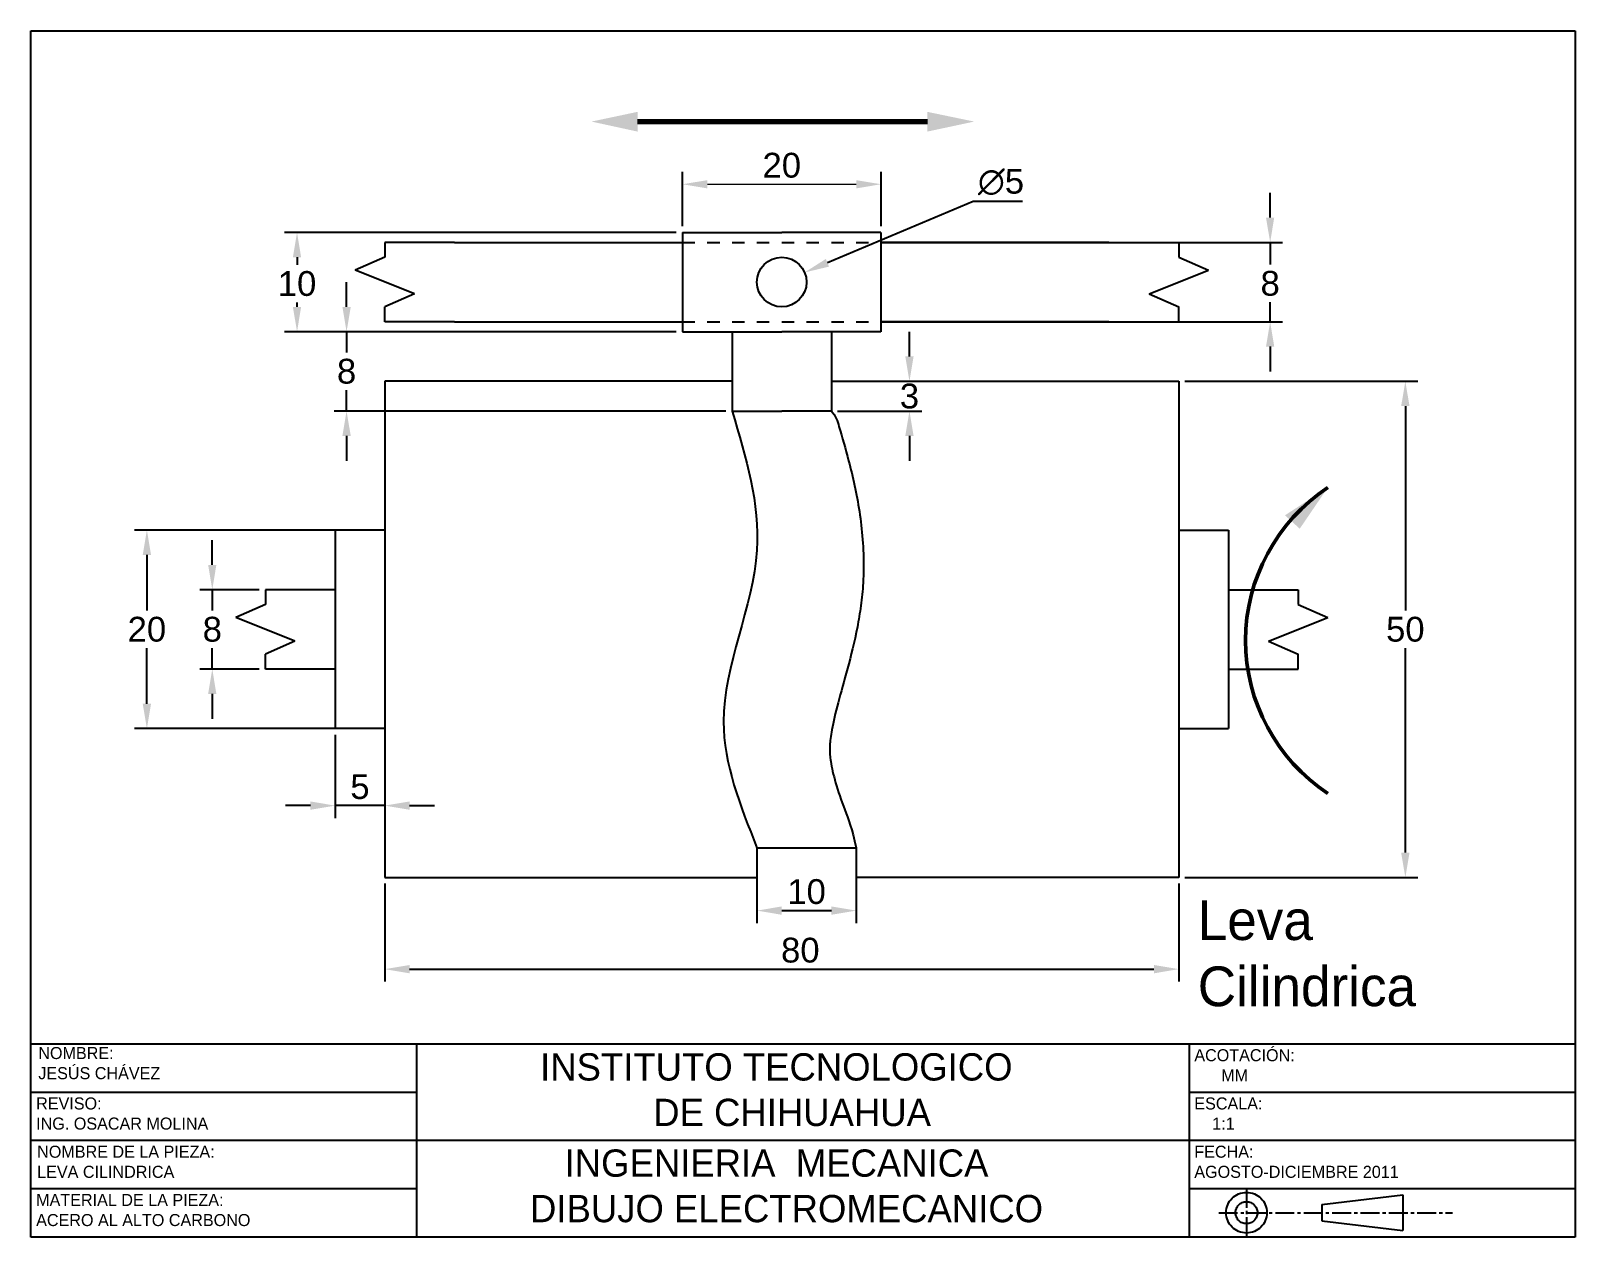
# Model space of a CAD drawing. Header units: millimetres. Extents: x 2096 to 2251, y 1110 to 1231.
import ezdxf

# ---------------------------------------------------------------- set-up
doc = ezdxf.new("R2010")
doc.units = ezdxf.units.MM
doc.linetypes.add('CENTER2', pattern=[28.575, 19.05, -3.175, 3.175, -3.175])
doc.linetypes.add('JIS_02_1.2', pattern=[2.5, 1.25, -1.25])
doc.styles.add('Annotative', font='arial.ttf')
doc.styles.get("Standard").update_dxf_attribs({"font": 'arial.ttf'})
doc.dimstyles.new('ISO-25', dxfattribs={"dimtxt": 2.5, "dimasz": 2.5, "dimexe": 1.25, "dimexo": 0.625, "dimtad": 1, "dimtih": 1, "dimtoh": 1, "dimtxsty": 'Standard', "dimcen": 0, "dimadec": 0, "dimazin": 0, "dimtfac": 1, "dimtmove": 0, "dimatfit": 3, "dimfxl": 1, "dimlwd": 90, "dimarcsym": 0})

# ---------------------------------------------------------------- blocks, each defined once
blk = doc.blocks.new('*D1')
at = {"color": 0, "lineweight": -2, "transparency": 16777216}
for p, q in [((2131.31, 1145.38), (2131.31, 1135.51)), ((2211.31, 1145.38), (2211.31, 1135.51))]:
    blk.add_line(p, q, dxfattribs=at)
at = {"color": 0, "transparency": 16777216}
blk.add_line((2133.81, 1136.76), (2208.81, 1136.76), dxfattribs=at)
for points in [[(2133.81, 1137.18), (2133.81, 1136.34), (2131.31, 1136.76)], [(2208.81, 1137.18), (2208.81, 1136.34), (2211.31, 1136.76)]]:
    blk.add_solid(points, dxfattribs=at)
at = {"layer": 'Defpoints', "color": 0, "transparency": 16777216}
for p in [(2131.31, 1146), (2211.31, 1146), (2211.31, 1136.76)]:
    blk.add_point(p, dxfattribs=at)
at = {"color": 0, "transparency": 16777216, "insert": (2173.18, 1138.66), "char_height": 2.5, "attachment_point": 5}
blk.add_mtext('80', dxfattribs=at)
blk = doc.blocks.new('*D2')
at = {"color": 0, "lineweight": -2, "transparency": 16777216}
for p, q in [((2161.31, 1211.63), (2161.31, 1217.11)), ((2181.31, 1211.63), (2181.31, 1217.11))]:
    blk.add_line(p, q, dxfattribs=at)
at = {"color": 0, "lineweight": 15, "transparency": 16777216}
blk.add_line((2163.81, 1215.86), (2178.81, 1215.86), dxfattribs=at)
at = {"color": 0, "transparency": 16777216}
for points in [[(2163.81, 1216.27), (2163.81, 1215.44), (2161.31, 1215.86)], [(2178.81, 1216.27), (2178.81, 1215.44), (2181.31, 1215.86)]]:
    blk.add_solid(points, dxfattribs=at)
at = {"layer": 'Defpoints', "color": 0, "transparency": 16777216}
for p in [(2181.31, 1215.86), (2161.31, 1211), (2181.31, 1211)]:
    blk.add_point(p, dxfattribs=at)
at = {"color": 0, "transparency": 16777216, "insert": (2171.31, 1217.76), "char_height": 2.5, "attachment_point": 5}
blk.add_mtext('20', dxfattribs=at)
blk = doc.blocks.new('*D3')
at = {"color": 0, "lineweight": -2, "transparency": 16777216}
for p, q in [((2160.68, 1211), (2121.22, 1211)), ((2160.68, 1201), (2121.22, 1201))]:
    blk.add_line(p, q, dxfattribs=at)
at = {"color": 0, "transparency": 16777216}
for p, q in [((2122.47, 1208.5), (2122.47, 1207.74)), ((2122.47, 1203.5), (2122.47, 1203.94))]:
    blk.add_line(p, q, dxfattribs=at)
for points in [[(2122.05, 1208.5), (2122.88, 1208.5), (2122.47, 1211)], [(2122.05, 1203.5), (2122.88, 1203.5), (2122.47, 1201)]]:
    blk.add_solid(points, dxfattribs=at)
at = {"layer": 'Defpoints', "color": 0, "transparency": 16777216}
for p in [(2161.31, 1211), (2122.47, 1201), (2161.31, 1201)]:
    blk.add_point(p, dxfattribs=at)
at = {"color": 0, "transparency": 16777216, "insert": (2122.47, 1205.84), "char_height": 2.5, "attachment_point": 5}
blk.add_mtext('10', dxfattribs=at)
blk = doc.blocks.new('*D4')
at = {"color": 0, "transparency": 16777216}
for p, q in [((2127.46, 1203.5), (2127.46, 1206)), ((2127.46, 1201), (2127.46, 1198.9)), ((2127.46, 1193), (2127.46, 1195.1)), ((2127.46, 1190.5), (2127.46, 1188))]:
    blk.add_line(p, q, dxfattribs=at)
at = {"color": 0, "lineweight": -2, "transparency": 16777216}
for p, q in [((2160.68, 1201), (2126.21, 1201)), ((2165.68, 1193), (2126.21, 1193))]:
    blk.add_line(p, q, dxfattribs=at)
at = {"color": 0, "transparency": 16777216}
for points in [[(2127.04, 1203.5), (2127.88, 1203.5), (2127.46, 1201)], [(2127.04, 1190.5), (2127.88, 1190.5), (2127.46, 1193)]]:
    blk.add_solid(points, dxfattribs=at)
at = {"layer": 'Defpoints', "color": 0, "transparency": 16777216}
for p in [(2161.31, 1201), (2127.46, 1193), (2166.31, 1193)]:
    blk.add_point(p, dxfattribs=at)
at = {"color": 0, "transparency": 16777216, "insert": (2127.46, 1197), "char_height": 2.5, "attachment_point": 5}
blk.add_mtext('8', dxfattribs=at)
blk = doc.blocks.new('*D5')
at = {"color": 0, "lineweight": -2, "transparency": 16777216}
for p, q in [((2130.68, 1181), (2106.09, 1181)), ((2130.68, 1161), (2106.09, 1161))]:
    blk.add_line(p, q, dxfattribs=at)
at = {"color": 0, "transparency": 16777216}
for p, q in [((2107.34, 1178.5), (2107.34, 1172.9)), ((2107.34, 1163.5), (2107.34, 1169.1))]:
    blk.add_line(p, q, dxfattribs=at)
for points in [[(2106.92, 1178.5), (2107.76, 1178.5), (2107.34, 1181)], [(2106.92, 1163.5), (2107.76, 1163.5), (2107.34, 1161)]]:
    blk.add_solid(points, dxfattribs=at)
at = {"layer": 'Defpoints', "color": 0, "transparency": 16777216}
for p in [(2131.31, 1181), (2107.34, 1161), (2131.31, 1161)]:
    blk.add_point(p, dxfattribs=at)
at = {"color": 0, "transparency": 16777216, "insert": (2107.34, 1171), "char_height": 2.5, "attachment_point": 5}
blk.add_mtext('20', dxfattribs=at)
blk = doc.blocks.new('*D6')
at = {"color": 0, "transparency": 16777216}
for p, q in [((2113.93, 1177.5), (2113.93, 1180)), ((2113.93, 1175), (2113.93, 1172.9)), ((2113.93, 1167), (2113.93, 1169.1)), ((2113.93, 1164.5), (2113.93, 1162))]:
    blk.add_line(p, q, dxfattribs=at)
at = {"color": 0, "lineweight": -2, "transparency": 16777216}
for p, q in [((2118.65, 1175), (2112.68, 1175)), ((2118.65, 1167), (2112.68, 1167))]:
    blk.add_line(p, q, dxfattribs=at)
at = {"color": 0, "transparency": 16777216}
for points in [[(2113.51, 1177.5), (2114.34, 1177.5), (2113.93, 1175)], [(2113.51, 1164.5), (2114.34, 1164.5), (2113.93, 1167)]]:
    blk.add_solid(points, dxfattribs=at)
at = {"layer": 'Defpoints', "color": 0, "transparency": 16777216}
for p in [(2119.27, 1175), (2113.93, 1167), (2119.27, 1167)]:
    blk.add_point(p, dxfattribs=at)
at = {"color": 0, "transparency": 16777216, "insert": (2113.93, 1171), "char_height": 2.5, "attachment_point": 5}
blk.add_mtext('8', dxfattribs=at)
blk = doc.blocks.new('*D7')
at = {"color": 0, "lineweight": -2, "transparency": 16777216}
for p, q in [((2126.31, 1160.38), (2126.31, 1151.99)), ((2131.31, 1160.38), (2131.31, 1151.99))]:
    blk.add_line(p, q, dxfattribs=at)
at = {"color": 0, "transparency": 16777216}
for p, q in [((2123.81, 1153.24), (2121.31, 1153.24)), ((2131.31, 1153.24), (2126.31, 1153.24)), ((2133.81, 1153.24), (2136.31, 1153.24))]:
    blk.add_line(p, q, dxfattribs=at)
for points in [[(2123.81, 1153.66), (2123.81, 1152.82), (2126.31, 1153.24)], [(2133.81, 1153.66), (2133.81, 1152.82), (2131.31, 1153.24)]]:
    blk.add_solid(points, dxfattribs=at)
at = {"layer": 'Defpoints', "color": 0, "transparency": 16777216}
for p in [(2126.31, 1161), (2131.31, 1161), (2126.31, 1153.24)]:
    blk.add_point(p, dxfattribs=at)
at = {"color": 0, "transparency": 16777216, "insert": (2128.81, 1155.14), "char_height": 2.5, "attachment_point": 5}
blk.add_mtext('5', dxfattribs=at)
blk = doc.blocks.new('*D8')
at = {"color": 0, "lineweight": -2, "transparency": 16777216}
for p, q in [((2168.81, 1148.38), (2168.81, 1141.41)), ((2178.81, 1148.38), (2178.81, 1141.41))]:
    blk.add_line(p, q, dxfattribs=at)
at = {"color": 0, "transparency": 16777216}
blk.add_line((2171.31, 1142.66), (2176.31, 1142.66), dxfattribs=at)
for points in [[(2171.31, 1143.08), (2171.31, 1142.24), (2168.81, 1142.66)], [(2176.31, 1143.08), (2176.31, 1142.24), (2178.81, 1142.66)]]:
    blk.add_solid(points, dxfattribs=at)
at = {"layer": 'Defpoints', "color": 0, "transparency": 16777216}
for p in [(2168.81, 1149), (2178.81, 1149), (2178.81, 1142.66)]:
    blk.add_point(p, dxfattribs=at)
at = {"color": 0, "transparency": 16777216, "insert": (2173.81, 1144.56), "char_height": 2.5, "attachment_point": 5}
blk.add_mtext('10', dxfattribs=at)
blk = doc.blocks.new('*D9')
at = {"color": 0, "lineweight": -2, "transparency": 16777216}
for p, q in [((2211.93, 1196), (2235.39, 1196)), ((2211.93, 1146), (2235.39, 1146))]:
    blk.add_line(p, q, dxfattribs=at)
at = {"color": 0, "transparency": 16777216}
for p, q in [((2234.14, 1193.5), (2234.14, 1172.9)), ((2234.14, 1148.5), (2234.14, 1169.1))]:
    blk.add_line(p, q, dxfattribs=at)
for points in [[(2233.72, 1193.5), (2234.56, 1193.5), (2234.14, 1196)], [(2233.72, 1148.5), (2234.56, 1148.5), (2234.14, 1146)]]:
    blk.add_solid(points, dxfattribs=at)
at = {"layer": 'Defpoints', "color": 0, "transparency": 16777216}
for p in [(2211.31, 1196), (2211.31, 1146), (2234.14, 1146)]:
    blk.add_point(p, dxfattribs=at)
at = {"color": 0, "transparency": 16777216, "insert": (2234.14, 1171), "char_height": 2.5, "attachment_point": 5}
blk.add_mtext('50', dxfattribs=at)
blk = doc.blocks.new('*D10')
at = {"color": 0, "transparency": 16777216}
for p, q in [((2220.52, 1212.5), (2220.52, 1215)), ((2220.52, 1210), (2220.52, 1207.76)), ((2220.52, 1202), (2220.52, 1203.96)), ((2220.52, 1199.5), (2220.52, 1197))]:
    blk.add_line(p, q, dxfattribs=at)
at = {"color": 0, "lineweight": -2, "transparency": 16777216}
for p, q in [((2181.93, 1210), (2221.77, 1210)), ((2181.93, 1202), (2221.77, 1202))]:
    blk.add_line(p, q, dxfattribs=at)
at = {"color": 0, "transparency": 16777216}
for points in [[(2220.1, 1212.5), (2220.93, 1212.5), (2220.52, 1210)], [(2220.1, 1199.5), (2220.93, 1199.5), (2220.52, 1202)]]:
    blk.add_solid(points, dxfattribs=at)
at = {"layer": 'Defpoints', "color": 0, "transparency": 16777216}
for p in [(2181.31, 1210), (2220.52, 1210), (2181.31, 1202)]:
    blk.add_point(p, dxfattribs=at)
at = {"color": 0, "transparency": 16777216, "insert": (2220.52, 1205.86), "char_height": 2.5, "attachment_point": 5}
blk.add_mtext('8', dxfattribs=at)
blk = doc.blocks.new('*D11')
at = {"color": 0, "transparency": 16777216}
for p, q in [((2190.58, 1214.11), (2175.91, 1207.94)), ((2195.58, 1214.11), (2190.58, 1214.11))]:
    blk.add_line(p, q, dxfattribs=at)
blk.add_solid([(2175.75, 1208.33), (2176.08, 1207.56), (2173.61, 1206.97)], dxfattribs=at)
at = {"layer": 'Defpoints', "color": 0, "transparency": 16777216}
for p in [(2173.61, 1206.97), (2169, 1205.03)]:
    blk.add_point(p, dxfattribs=at)
at = {"color": 0, "transparency": 16777216, "insert": (2193.4, 1216.08), "char_height": 2.5, "attachment_point": 5}
blk.add_mtext('∅5', dxfattribs=at)

msp = doc.modelspace()

# ---------------------------------------------------------------- linework, layer by layer
for p, q in [((2095.652, 1231.314), (2251.247, 1231.314)), ((2095.652, 1109.756), (2095.652, 1231.314)), ((2251.247, 1231.314), (2251.247, 1109.756)), ((2161.306, 1211.002), (2171.306, 1211.002)), ((2161.306, 1211.002), (2161.306, 1201.002)), ((2181.306, 1211.002), (2171.306, 1211.002)), ((2181.306, 1211.002), (2181.306, 1201.002)), ((2138.336, 1210.002), (2131.306, 1210.002)), ((2131.306, 1210.002), (2131.306, 1208.502)), ((2138.336, 1210.002), (2161.306, 1210.002)), ((2181.306, 1210.002), (2188.336, 1210.002)), ((2204.275, 1210.002), (2181.306, 1210.002)), ((2204.275, 1210.002), (2211.306, 1210.002)), ((2211.306, 1210.002), (2211.306, 1208.502)), ((2131.306, 1208.502), (2128.32, 1207.201)), ((2211.306, 1208.502), (2214.292, 1207.201)), ((2134.292, 1204.802), (2128.32, 1207.201)), ((2208.32, 1204.802), (2214.292, 1207.201)), ((2134.292, 1204.802), (2131.306, 1203.502)), ((2208.32, 1204.802), (2211.306, 1203.502)), ((2131.306, 1202.002), (2131.306, 1203.502)), ((2211.306, 1202.002), (2211.306, 1203.502)), ((2138.336, 1202.002), (2131.306, 1202.002)), ((2138.336, 1202.002), (2161.306, 1202.002)), ((2181.306, 1202.002), (2188.336, 1202.002)), ((2204.275, 1202.002), (2181.306, 1202.002)), ((2204.275, 1202.002), (2211.306, 1202.002)), ((2161.306, 1201.002), (2171.306, 1201.002)), ((2166.306, 1201.002), (2166.306, 1193.002)), ((2181.306, 1201.002), (2171.306, 1201.002)), ((2176.306, 1201.002), (2176.306, 1193.002)), ((2184.176, 1198.502), (2184.176, 1201.002)), ((2161.306, 1196.002), (2131.306, 1196.002)), ((2131.306, 1196.002), (2131.306, 1146.002)), ((2166.306, 1196.002), (2161.306, 1196.002)), ((2176.306, 1196.002), (2181.306, 1196.002)), ((2176.931, 1196.002), (2185.426, 1196.002)), ((2181.306, 1196.002), (2211.306, 1196.002)), ((2211.306, 1196.002), (2211.306, 1146.002)), ((2166.306, 1193.002), (2171.306, 1193.002)), ((2176.306, 1193.002), (2171.306, 1193.002)), ((2176.931, 1193.002), (2185.426, 1193.002)), ((2184.176, 1190.502), (2184.176, 1188.002)), ((2131.306, 1181.002), (2126.306, 1181.002)), ((2126.306, 1181.002), (2126.306, 1161.002)), ((2211.306, 1181.002), (2216.306, 1181.002)), ((2216.306, 1181.002), (2216.306, 1161.002)), ((2126.306, 1175.002), (2119.275, 1175.002)), ((2119.275, 1175.002), (2119.275, 1173.502)), ((2216.306, 1175.002), (2223.336, 1175.002)), ((2223.336, 1175.002), (2223.336, 1173.502)), ((2119.275, 1173.502), (2116.289, 1172.201)), ((2223.336, 1173.502), (2226.322, 1172.201)), ((2122.261, 1169.802), (2116.289, 1172.201)), ((2220.35, 1169.802), (2226.322, 1172.201)), ((2122.261, 1169.802), (2119.275, 1168.502)), ((2220.35, 1169.802), (2223.336, 1168.502)), ((2119.275, 1167.002), (2119.275, 1168.502)), ((2126.306, 1167.002), (2119.275, 1167.002)), ((2216.306, 1167.002), (2223.336, 1167.002)), ((2223.336, 1167.002), (2223.336, 1168.502)), ((2131.306, 1161.002), (2126.306, 1161.002)), ((2211.306, 1161.002), (2216.306, 1161.002)), ((2168.806, 1149.002), (2178.806, 1149.002)), ((2168.806, 1149.002), (2168.806, 1146.002)), ((2178.806, 1149.002), (2178.806, 1146.002)), ((2131.306, 1146.002), (2168.806, 1146.002)), ((2211.306, 1146.002), (2178.806, 1146.002)), ((2251.247, 1129.205), (2095.652, 1129.205)), ((2134.55, 1109.756), (2134.55, 1129.205)), ((2212.348, 1129.205), (2212.348, 1109.756)), ((2134.55, 1124.343), (2095.652, 1124.343)), ((2251.247, 1124.343), (2212.348, 1124.343)), ((2251.247, 1119.48), (2095.652, 1119.48)), ((2134.55, 1114.618), (2095.652, 1114.618)), ((2251.247, 1114.618), (2212.348, 1114.618)), ((2225.741, 1113.056), (2233.873, 1114.018)), ((2225.741, 1113.056), (2225.741, 1111.383)), ((2233.873, 1114.018), (2233.873, 1110.42)), ((2225.741, 1111.383), (2233.873, 1110.42)), ((2251.247, 1109.756), (2095.652, 1109.756))]:
    msp.add_line(p, q)
at = {"lineweight": 70}
msp.add_line((2185.983, 1222.16), (2156.775, 1222.16), dxfattribs=at)
at = {"linetype": 'JIS_02_1.2'}
for p, q in [((2161.306, 1210.002), (2181.306, 1210.002)), ((2161.306, 1202.002), (2181.306, 1202.002))]:
    msp.add_line(p, q, dxfattribs=at)
at = {"linetype": 'CENTER2', "ltscale": 0.1}
for p, q in [((2218.133, 1114.618), (2218.133, 1109.756)), ((2215.334, 1112.219), (2238.906, 1112.219))]:
    msp.add_line(p, q, dxfattribs=at)
at = {"linetype": 'CENTER2'}
msp.add_line((2218.133, 1112.219), (2218.133, 1112.219), dxfattribs=at)
msp.add_line((2218.133, 1112.219), (2218.133, 1112.219), dxfattribs=at)
msp.add_line((2218.133, 1112.219), (2218.133, 1112.219), dxfattribs=at)
msp.add_circle((2171.306, 1206.002), 2.5)
for radius in [2.049, 1.108]:
    msp.add_circle((2218.133, 1112.219), radius, dxfattribs=at)
at = {"lineweight": 50}
msp.add_arc((2236.509, 1169.882), 18.468, 123.47534, 236.52466, dxfattribs=at)
for points, knots in [([(2166.306, 1193.002), (2167.709, 1188.332), (2170.85, 1177.883), (2163.188, 1163.092), (2167.124, 1153.218), (2168.806, 1149.002)], [0, 0, 0, 0, 14.2345682, 31.8535629, 44.9865211, 44.9865211, 44.9865211, 44.9865211]), ([(2176.306, 1193.002), (2176.751, 1192.545), (2176.913, 1192.007), (2177.402, 1190.353), (2177.735, 1189.195), (2178.463, 1186.384), (2178.847, 1184.688), (2179.407, 1181.061), (2179.584, 1179.129), (2179.551, 1176.63), (2179.534, 1176.165), (2179.483, 1175.3), (2179.451, 1174.904), (2179.374, 1174.133), (2179.329, 1173.755), (2179.179, 1172.641), (2179.058, 1171.928), (2178.629, 1169.716), (2178.274, 1168.325), (2177.59, 1165.782), (2177.26, 1164.629), (2176.713, 1162.567), (2176.497, 1161.658), (2176.243, 1160.257), (2176.179, 1159.722), (2176.15, 1159.168), (2176.147, 1159.054), (2176.146, 1158.856), (2176.147, 1158.766), (2176.154, 1158.573), (2176.16, 1158.473), (2176.184, 1158.159), (2176.21, 1157.933), (2176.338, 1157.082), (2176.499, 1156.363), (2176.978, 1154.722), (2177.294, 1153.803), (2178.008, 1151.897), (2178.394, 1150.928), (2178.806, 1149.002)], [0, 0, 0, 0, 1.5982168, 1.5982168, 4.7946504, 4.7946504, 8.9848054, 8.9848054, 13.1749603, 13.1749603, 14.1173431, 14.1173431, 14.9153586, 14.9153586, 15.7133742, 15.7133742, 17.3094053, 17.3094053, 20.8605257, 20.8605257, 24.411646, 24.411646, 27.9627663, 27.9627663, 30.9001465, 30.9001465, 31.7329654, 31.7329654, 32.4528697, 32.4528697, 33.172774, 33.172774, 34.6125827, 34.6125827, 38.1902423, 38.1902423, 41.7679019, 41.7679019, 44.9865211, 44.9865211, 44.9865211, 44.9865211])]:
    msp.add_open_spline(points, degree=3, knots=knots)
for points in [[(2156.775, 1223.154), (2156.775, 1221.166), (2152.136, 1222.174)], [(2185.983, 1223.154), (2185.983, 1221.166), (2190.701, 1222.174)], [(2183.759, 1198.502), (2184.592, 1198.502), (2184.176, 1196.002)], [(2183.759, 1190.502), (2184.592, 1190.502), (2184.176, 1193.002)], [(2222.012, 1182.498), (2223.5, 1181.146), (2226.322, 1185.286)]]:
    msp.add_solid(points)

# ---------------------------------------------------------------- texts
at = {"insert": (2184.176, 1194.502), "char_height": 2.5, "attachment_point": 5}
msp.add_mtext('3', dxfattribs=at)
at = {"attachment_point": 1}
for s, width, heights, insert, char_height in [('{\\fComic Sans MS|b0|i0|c0|p66;Leva \\PCilindrica}', 53.65043, [0], (2213.224, 1143.697), 4), ('{\\fComic Sans MS|b0|i0|c0|p66;NOMBRE:\\PJESÚS CHÁVEZ}', 76.73691, [0], (2096.4, 1128.914), 1.21559), ('\\pi12.501;{\\fComic Sans MS|b0|i0|c0|p66;INSTITUTO TECNOLOGICO \\P\\pi23.897;DE CHIHUAHUA }', 77.79754, [0], (2134.458, 1128.286), 2.75), ('{\\fComic Sans MS|b0|i0|c0|p66;ACOTACIÓN:\\P      MM}', 76.73691, [0], (2212.878, 1128.696), 1.21559), ('{\\fComic Sans MS|b0|i0|c0|p66;REVISO:\\PING. OSACAR MOLINA}', 76.73691, [0], (2096.182, 1123.833), 1.21559), ('{\\fComic Sans MS|b0|i0|c0|p66;ESCALA:\\P    1:1}', 76.73691, [0], (2212.878, 1123.833), 1.21559), ('{\\fComic Sans MS|b0|i0|c0|p66;NOMBRE DE LA PIEZA:\\PLEVA CILINDRICA}', 76.73691, [0], (2096.284, 1118.971), 1.21559), ('\\pi15.026;{\\fComic Sans MS|b0|i0|c0|p66;INGENIERIA  MECANICA \\P\\pi11.539;DIBUJO ELECTROMECANICO}', 77.79754, [0], (2134.405, 1118.591), 2.75), ('{\\fComic Sans MS|b0|i0|c0|p66;MATERIAL DE LA PIEZA:\\PACERO AL ALTO CARBONO}', 76.73691, [7.064], (2096.182, 1114.109), 1.21559)]:
    msp.add_mtext_dynamic_manual_height_columns(s, width=width, gutter_width=12.5, heights=heights, dxfattribs=dict(at, insert=insert, char_height=char_height))
at = {"insert": (2212.878, 1118.971), "char_height": 1.21559, "attachment_point": 1, "style": 'Annotative'}
msp.add_mtext_dynamic_manual_height_columns('{\\fComic Sans MS|b0|i0|c0|p66;FECHA:\\PAGOSTO-DICIEMBRE 2011}', width=76.73691, gutter_width=12.5, heights=[0], dxfattribs=at)

# ---------------------------------------------------------------- dimensions: what is measured, and where the dimension line sits
for base, p1, p2, override, picture, middle in [((2181.306, 1215.856), (2161.306, 1211.002), (2181.306, 1211.002), {"dimlwd": 15}, '*D2', (2171.306, 1217.757)), ((2126.306, 1153.241), (2131.306, 1161.002), (2126.306, 1161.002), {"dimlwd": -1}, '*D7', (2128.806, 1155.137)), ((2178.806, 1142.661), (2168.806, 1149.002), (2178.806, 1149.002), {"dimlwd": -1}, '*D8', (2173.806, 1144.562))]:
    dim = msp.add_linear_dim(base=base, p1=p1, p2=p2, dimstyle='ISO-25', override=override)
    dim.commit()
    dim.dimension.update_dxf_attribs({"geometry": picture, "text_midpoint": middle})
dim = msp.add_diameter_dim_2p(p1=(2169.001, 1205.032), p2=(2173.61, 1206.972), dimstyle='ISO-25', override={"dimtofl": 0, "dimlwd": -1})
dim.commit()
dim.dimension.update_dxf_attribs({"geometry": '*D11', "text_midpoint": (2193.395, 1214.113), "dimtype": 163})
for base, p1, p2, picture, middle in [((2220.518, 1210.002), (2181.306, 1202.002), (2181.306, 1210.002), '*D10', (2220.518, 1205.859)), ((2122.467, 1201.002), (2161.306, 1211.002), (2161.306, 1201.002), '*D3', (2122.467, 1205.84)), ((2127.462, 1193.002), (2161.306, 1201.002), (2166.306, 1193.002), '*D4', (2127.462, 1197.002)), ((2234.14, 1146.002), (2211.306, 1196.002), (2211.306, 1146.002), '*D9', (2234.14, 1171.002)), ((2107.342, 1161.002), (2131.306, 1181.002), (2131.306, 1161.002), '*D5', (2107.342, 1171.002)), ((2113.926, 1167.002), (2119.275, 1175.002), (2119.275, 1167.002), '*D6', (2113.926, 1171.002))]:
    dim = msp.add_linear_dim(base=base, p1=p1, p2=p2, angle=90, dimstyle='ISO-25', override={"dimlwd": -1})
    dim.commit()
    dim.dimension.update_dxf_attribs({"geometry": picture, "text_midpoint": middle, "dimtype": 160})
dim = msp.add_linear_dim(base=(2211.306, 1136.762), p1=(2131.306, 1146.002), p2=(2211.306, 1146.002), dimstyle='ISO-25', override={"dimlwd": -1})
dim.commit()
dim.dimension.update_dxf_attribs({"geometry": '*D1', "text_midpoint": (2173.184, 1136.762), "dimtype": 160})

doc.saveas('drawing.dxf')
